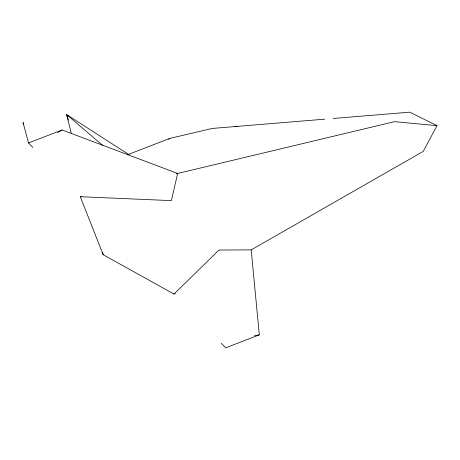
<?xml version="1.0" encoding="UTF-8"?>
<svg xmlns="http://www.w3.org/2000/svg" width="460" height="460" viewBox="0 0 460 460"><rect width="100%" height="100%" fill="white"/><g stroke="black" fill="none" stroke-linecap="round" stroke-linejoin="round"><path stroke-width="0.69" d="M333.253 118.473L409.825 112.165L437 125.666L423.211 151.403L251.194 249.878L218.966 250.05L173.983 294.078L103.138 254.667L80.276 196.713L81.667 196.386M168.734 139.345L169.82 138.408L212.307 128.432L324.668 119.18M57.816 132.532L62.129 129.979L177.646 173.46L171.39 200.617L80.276 196.713M173.983 294.078L175.225 293.365M23.782 124.338L23 122.36L28.537 142.962L62.129 129.979M127.282 154.842L169.82 138.408M251.194 249.878L259.313 334.851L225.722 347.835L221.386 343.332M234.91 126.649L236.279 126.276L237.636 126.678M176.255 173.794L394.577 121.653L437 125.666M254.403 335.823L259.313 334.851M129.059 154.686L66.642 114.597L71.26 133.302M102.683 145.383L66.642 114.597L68.39 120.06M28.537 142.962L32.873 147.459M102.655 252.58L103.138 254.667"/></g></svg>
